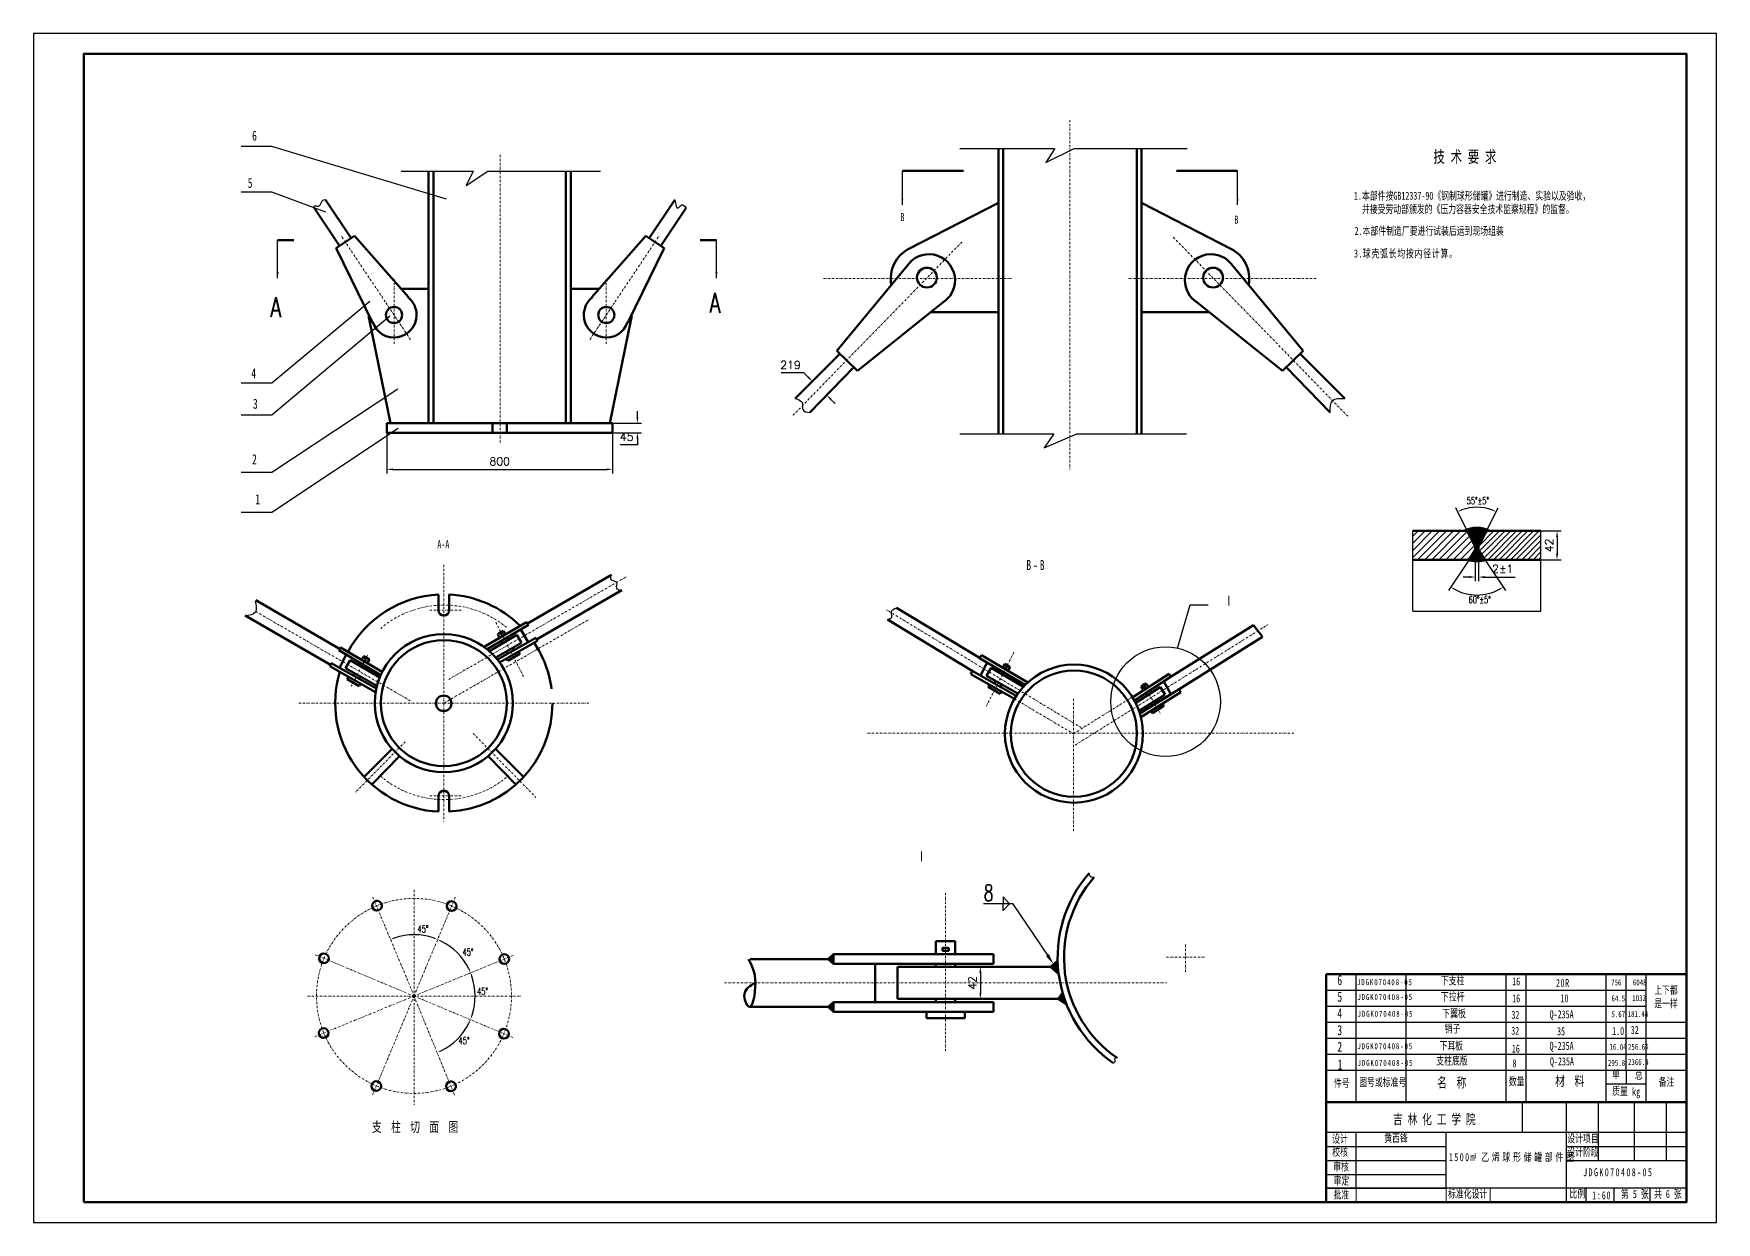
# Model space of a CAD drawing. Header units: inches. Extents: x 0 to 841, y 0 to 594.
import ezdxf
from ezdxf.enums import TextEntityAlignment as Align

# ---------------------------------------------------------------- set-up
doc = ezdxf.new("R2010")
doc.units = ezdxf.units.IN
doc.header["$MEASUREMENT"] = 0
doc.linetypes.add('DASHDOTX2', pattern=[2, 1, -0.5, 0, -0.5])
doc.layers.get('0').update_dxf_attribs({"color": 180, "lineweight": 50})
doc.layers.get('DEFPOINTS').update_dxf_attribs({"color": 170})
doc.layers.add('CEN', color=90, linetype='DASHDOTX2', lineweight=18)
doc.layers.add('文字', color=7, linetype='Continuous', lineweight=18)
doc.layers.add('DIM', color=240, linetype='Continuous')
doc.layers.add('尺寸', color=7, linetype='Continuous')
doc.styles.add('HZTXT', font='txt', dxfattribs={"width": 0.75, "bigfont": 'HZTXT'})
doc.styles.get("Standard").update_dxf_attribs({"font": 'txt', "bigfont": 'gbcbig.shx'})
doc.styles.add('技术说明', font='txt.shx', dxfattribs={"width": 0.7, "height": 4, "bigfont": 'whgdtxt.shx'})
doc.dimstyles.get("Standard").update_dxf_attribs({"dimtxt": 4, "dimasz": 3, "dimexe": 2, "dimexo": 0, "dimgap": 2, "dimtad": 1, "dimtoh": 1, "dimdec": 4, "dimzin": 0, "dimdsep": 46, "dimtxsty": 'Standard', "dimcen": 0, "dimadec": 0, "dimazin": 0, "dimtfac": 1, "dimtdec": 4, "dimtofl": 0, "dimtmove": 0, "dimatfit": 3, "dimfxl": 0, "dimtolj": 1, "dimtzin": 0, "dimarcsym": 0})
pattern_1 = [(45, (-444.83552, -433.44195), (-0.176776695, 0.176776695), []), (135, (-444.83552, -433.44195), (-0.176776695, -0.176776695), [])]

# ---------------------------------------------------------------- blocks, each defined once
blk = doc.blocks.new('*X1')
at = {"color": 0}
for p, q in [((905.37, 313.39), (906.66, 314.67)), ((905.85, 312.98), (905.37, 313.46)), ((905.47, 313.31), (907, 314.84)), ((907, 312.01), (905.47, 313.54)), ((905.56, 313.23), (907, 314.66)), ((907, 312.19), (905.56, 313.63)), ((907, 312.36), (905.65, 313.72)), ((905.66, 313.15), (907, 314.49)), ((907, 312.54), (905.74, 313.8)), ((905.75, 313.06), (907, 314.31)), ((907, 312.72), (905.83, 313.89)), ((905.85, 312.98), (907, 314.13)), ((907, 312.89), (905.92, 313.97)), ((905.94, 312.9), (907, 313.96)), ((907, 313.07), (906.01, 314.06)), ((906.04, 312.82), (907, 313.78)), ((907, 313.25), (906.1, 314.15)), ((906.14, 312.74), (907, 313.6)), ((907, 313.42), (906.19, 314.23)), ((906.23, 312.66), (907, 313.43)), ((907, 313.6), (906.28, 314.32)), ((906.33, 312.58), (907, 313.25)), ((907, 313.78), (906.37, 314.4)), ((906.42, 312.49), (907, 313.07)), ((907, 313.95), (906.46, 314.49)), ((906.52, 312.41), (907, 312.9)), ((907, 314.13), (906.55, 314.58)), ((906.61, 312.33), (907, 312.72)), ((907, 314.31), (906.64, 314.66)), ((906.71, 312.25), (907, 312.54)), ((907, 314.48), (906.74, 314.75)), ((906.8, 312.17), (907, 312.37)), ((907, 314.66), (906.83, 314.83)), ((906.9, 312.09), (907, 312.19)), ((907, 314.84), (906.92, 314.92)), ((906.99, 312.01), (907, 312.01))]:
    blk.add_line(p, q, dxfattribs=at)
blk = doc.blocks.new('*X2')
at = {"color": 0}
for p, q in [((761.4, 400.8), (770.6, 410)), ((761.5, 397.3), (774.2, 410)), ((762.9, 395.2), (777.7, 410)), ((764.3, 393.1), (781.2, 410)), ((764.9, 407.8), (767.1, 410)), ((766.8, 392), (784.8, 410)), ((770.3, 392), (788.3, 410)), ((773.8, 392), (791.8, 410)), ((777.4, 392), (795.4, 410)), ((780.9, 392), (798.9, 410)), ((784.4, 392), (800, 407.6)), ((788, 392), (800, 404)), ((791.5, 392), (800, 400.5)), ((795.1, 392), (800, 396.9)), ((798.6, 392), (800, 393.4))]:
    blk.add_line(p, q, dxfattribs=at)
blk = doc.blocks.new('*D3')
at = {"layer": 'DEFPOINTS', "color": 0}
for p in [(720.54, 335.89), (722.14, 335.89), (722.14, 322.45)]:
    blk.add_point(p, dxfattribs=at)
at = {"layer": '尺寸', "color": 0, "lineweight": -2}
for p, q in [((720.54, 335.89), (720.54, 320.45)), ((722.14, 335.89), (722.14, 320.45)), ((717.54, 322.45), (714.54, 322.45)), ((725.14, 322.45), (740.39, 322.45))]:
    blk.add_line(p, q, dxfattribs=at)
at = {"layer": '尺寸', "color": 0}
for points in [[(717.54, 322.95), (717.54, 321.95), (720.54, 322.45)], [(725.14, 322.95), (725.14, 321.95), (722.14, 322.45)]]:
    blk.add_solid(points, dxfattribs=at)
at = {"layer": '尺寸', "color": 0, "insert": (734.26, 326.56), "char_height": 4, "attachment_point": 5}
blk.add_mtext('\\A1;2±1', dxfattribs=at)
blk = doc.blocks.new('*D4')
at = {"layer": 'DEFPOINTS', "color": 0}
for p in [(176.53, 394.54), (289.33, 394.54), (289.33, 376.28)]:
    blk.add_point(p, dxfattribs=at)
at = {"layer": '尺寸', "color": 0, "lineweight": -2}
for p, q in [((176.53, 394.54), (176.53, 374.28)), ((289.33, 394.54), (289.33, 374.28)), ((179.53, 376.28), (286.33, 376.28))]:
    blk.add_line(p, q, dxfattribs=at)
at = {"layer": '尺寸', "color": 0}
for points in [[(179.53, 376.78), (179.53, 375.78), (176.53, 376.28)], [(286.33, 376.78), (286.33, 375.78), (289.33, 376.28)]]:
    blk.add_solid(points, dxfattribs=at)
at = {"layer": '尺寸', "color": 0, "insert": (232.93, 380.28), "char_height": 4, "attachment_point": 5}
blk.add_mtext('\\A1;800', dxfattribs=at)
blk = doc.blocks.new('*D5')
at = {"layer": 'DEFPOINTS', "color": 0}
for p in [(753.34, 345.49), (753.34, 331.09), (761.38, 331.09)]:
    blk.add_point(p, dxfattribs=at)
at = {"layer": '尺寸', "color": 0, "lineweight": -2}
for p, q in [((753.34, 345.49), (763.38, 345.49)), ((761.38, 342.49), (761.38, 334.09)), ((753.34, 331.09), (763.38, 331.09))]:
    blk.add_line(p, q, dxfattribs=at)
at = {"layer": '尺寸', "color": 0}
for points in [[(760.88, 342.49), (761.88, 342.49), (761.38, 345.49)], [(760.88, 334.09), (761.88, 334.09), (761.38, 331.09)]]:
    blk.add_solid(points, dxfattribs=at)
at = {"layer": '尺寸', "color": 0, "insert": (757.38, 338.29), "char_height": 4, "attachment_point": 5, "rotation": 90}
blk.add_mtext('\\A1;42', dxfattribs=at)
blk = doc.blocks.new('*D6')
at = {"layer": 'DEFPOINTS', "color": 0}
for p in [(470.01, 127.64), (470.01, 111.64), (473.16, 111.64)]:
    blk.add_point(p, dxfattribs=at)
at = {"layer": '尺寸', "color": 0, "lineweight": -2}
for p, q in [((470.01, 127.64), (475.16, 127.64)), ((473.16, 124.64), (473.16, 114.64)), ((470.01, 111.64), (475.16, 111.64))]:
    blk.add_line(p, q, dxfattribs=at)
at = {"layer": '尺寸', "color": 0}
for points in [[(472.66, 124.64), (473.66, 124.64), (473.16, 127.64)], [(472.66, 114.64), (473.66, 114.64), (473.16, 111.64)]]:
    blk.add_solid(points, dxfattribs=at)
at = {"layer": '尺寸', "color": 0, "insert": (469.16, 119.64), "char_height": 4, "attachment_point": 5, "rotation": 90}
blk.add_mtext('\\A1;42', dxfattribs=at)
blk = doc.blocks.new('*D7')
at = {"layer": 'DEFPOINTS', "color": 0}
for p in [(289.33, 399.34), (289.33, 394.54), (301.75, 394.54)]:
    blk.add_point(p, dxfattribs=at)
at = {"layer": '尺寸', "color": 0, "lineweight": -2}
for p, q in [((301.75, 402.34), (301.75, 405.34)), ((289.33, 399.34), (303.75, 399.34)), ((289.33, 394.54), (303.75, 394.54)), ((301.75, 388.54), (293.08, 388.54)), ((301.75, 391.54), (301.75, 388.54))]:
    blk.add_line(p, q, dxfattribs=at)
at = {"layer": '尺寸', "color": 0}
for points in [[(301.25, 402.34), (302.25, 402.34), (301.75, 399.34)], [(301.25, 391.54), (302.25, 391.54), (301.75, 394.54)]]:
    blk.add_solid(points, dxfattribs=at)
at = {"layer": '尺寸', "color": 0, "insert": (296.41, 392.54), "char_height": 4, "attachment_point": 5}
blk.add_mtext('\\A1;45', dxfattribs=at)
blk = doc.blocks.new('*D8')
at = {"layer": 'DEFPOINTS', "color": 0}
for p in [(391.78, 422.86), (389.25, 420.26), (398.87, 415.96)]:
    blk.add_point(p, dxfattribs=at)
at = {"layer": '尺寸', "color": 0, "lineweight": -2}
for p, q in [((384.94, 424.44), (373.61, 424.44)), ((387.1, 422.35), (384.94, 424.44)), ((391.78, 422.86), (387.85, 418.82)), ((398.87, 415.96), (394.95, 411.92)), ((398.49, 411.26), (400.64, 409.17))]:
    blk.add_line(p, q, dxfattribs=at)
at = {"layer": '尺寸', "color": 0}
for points in [[(387.44, 422.71), (386.75, 421.99), (389.25, 420.26)], [(398.84, 411.62), (398.14, 410.91), (396.34, 413.36)]]:
    blk.add_solid(points, dxfattribs=at)
at = {"layer": '尺寸', "color": 0, "insert": (378.28, 428.44), "char_height": 4, "attachment_point": 5}
blk.add_mtext('\\A1;219', dxfattribs=at)

msp = doc.modelspace()

# ---------------------------------------------------------------- hatches: boundary and pattern name
at = {"layer": 'DIM'}
h = msp.add_hatch(dxfattribs=at)
h.set_pattern_fill('ANSI31', color=256, scale=20, style=0)
h.paths.add_polyline_path([(689.34021, 345.48978), (689.34021, 331.08978), (717.34021, 331.08978), (720.54021, 335.88978), (720.54021, 337.48978), (716.54021, 345.48978)])
h = msp.add_hatch(dxfattribs=at)
h.set_pattern_fill('ANSI37', color=256, scale=2, style=0)
h.set_pattern_definition(pattern_1)
h.paths.add_polyline_path([(511.79078, 130.75436), (508.27718, 127.65986), (512.31646, 124.08131, -0.026165223)])
h = msp.add_hatch(dxfattribs=at)
h.set_pattern_fill('ANSI37', color=256, scale=2, style=0)
h.set_pattern_definition(pattern_1)
h.paths.add_polyline_path([(514.27588, 114.69903), (511.97768, 111.63685), (516.22961, 108.96151, -0.02368922)])

# ---------------------------------------------------------------- linework, layer by layer
for p, q in [((482.17669, 536.65765), (482.17669, 394.43486)), ((484.57669, 536.65765), (484.57669, 394.43486)), ((551.30841, 536.65765), (551.30841, 394.43486)), ((553.70841, 536.65765), (553.70841, 394.43486)), ((197.39503, 525.34316), (197.39503, 398.99976)), ((199.79503, 525.34316), (199.79503, 398.99976)), ((266.05846, 525.34316), (266.05846, 398.99976)), ((268.45846, 525.34316), (268.45846, 398.99976)), ((434.1658, 525.51452), (464.73534, 525.51452)), ((601.7193, 525.51452), (571.14976, 525.51452)), ((140.19685, 506.92002), (152.88464, 487.94491)), ((145.88273, 510.97972), (158.66597, 491.80486)), ((320.42528, 510.95907), (307.65581, 491.80486)), ((326.12493, 506.92002), (313.43714, 487.94491)), ((481.84668, 509.23298), (437.49036, 486.50149)), ((554.03843, 509.23298), (598.39474, 486.50149)), ((121.93021, 490.81609), (130.07016, 490.81609)), ((160.32674, 492.9137), (151.22387, 486.83607)), ((160.32674, 492.9137), (187.29452, 462.28533)), ((305.99504, 492.9137), (279.02726, 462.28533)), ((305.99504, 492.9137), (315.09791, 486.83607)), ((341.22605, 490.81609), (333.08609, 490.81609)), ((151.22387, 486.83607), (169.39093, 449.74514)), ((315.09791, 486.83607), (296.93085, 449.74514)), ((401.43464, 435.55272), (437.39583, 479.05949)), ((634.45046, 435.55272), (598.48927, 479.05949)), ((183.54557, 466.54316), (197.39503, 466.54316)), ((282.77621, 466.54316), (268.92675, 466.54316)), ((411.70741, 425.43341), (455.44521, 460.5325)), ((448.24007, 454.75046), (481.84668, 454.75046)), ((587.64503, 454.75046), (554.03843, 454.75046)), ((624.17769, 425.43341), (580.43989, 460.5325)), ((178.43019, 399.34316), (167.8111, 450.66876)), ((287.89159, 399.34316), (298.51068, 450.66876)), ((380.60712, 411.64482), (402.9485, 434.07667)), ((411.76546, 425.48), (401.43464, 435.55272)), ((624.11964, 425.48), (634.45046, 435.55272)), ((655.24675, 411.67618), (632.9366, 434.07667)), ((387.85043, 404.61878), (409.89865, 427.30016)), ((647.96132, 404.69423), (625.98645, 427.30016)), ((176.52674, 399.34316), (233.16089, 399.34316)), ((176.52674, 399.34316), (176.52674, 394.54316)), ((229.32674, 399.34316), (229.32674, 394.54316)), ((289.32674, 399.34316), (232.6926, 399.34316)), ((236.52674, 399.34316), (236.52674, 394.54316)), ((289.32674, 399.34316), (289.32674, 394.54316)), ((176.52674, 394.54316), (233.16089, 394.54316)), ((289.32674, 394.54316), (232.6926, 394.54316)), ((689.34021, 345.48978), (716.54021, 345.48978)), ((720.54021, 337.48978), (716.54021, 345.48978)), ((722.14021, 337.48978), (726.14021, 345.48978)), ((726.14021, 345.48978), (753.34021, 345.48978)), ((720.54021, 335.88978), (720.54021, 337.48978)), ((722.14021, 335.88978), (722.14021, 337.48978)), ((689.34021, 331.08978), (717.34021, 331.08978)), ((717.34021, 331.08978), (720.54021, 335.88978)), ((725.34021, 331.08978), (722.14021, 335.88978)), ((725.34021, 331.08978), (753.34021, 331.08978)), ((246.80467, 299.25132), (288.78169, 323.50589)), ((202.37531, 313.61081), (202.37531, 305.8367)), ((207.6436, 313.67349), (207.6436, 305.8367)), ((251.39954, 291.29279), (293.98139, 315.85804)), ((148.34822, 278.64135), (105.76637, 303.2066)), ((152.94308, 286.59989), (110.96606, 310.85445)), ((472.99036, 281.89474), (431.265, 307.15224)), ((225.1757, 287.51596), (246.32451, 299.96104)), ((226.71531, 286.34087), (247.29927, 298.52028)), ((234.77315, 295.61864), (231.96309, 293.93123)), ((235.76089, 293.74485), (234.77315, 295.61864)), ((243.52459, 296.28683), (247.12384, 289.89591)), ((246.32451, 299.96104), (247.29927, 298.52028)), ((469.09241, 275.57058), (426.7568, 301.19747)), ((568.50067, 272.73494), (609.63512, 298.42627)), ((609.63512, 298.42627), (614.21721, 292.52953)), ((153.42324, 287.30961), (152.44849, 285.86885)), ((174.23435, 275.06325), (153.42324, 287.30961)), ((227.75744, 285.46358), (241.56267, 293.53712)), ((230.95263, 282.27103), (243.82989, 289.61018)), ((231.80099, 281.26636), (251.01373, 292.08664)), ((231.96309, 293.93123), (232.89641, 292.05924)), ((232.90313, 279.83447), (251.77409, 290.52209)), ((233.6899, 290.4677), (234.28233, 289.27945)), ((237.21169, 290.99259), (236.5853, 292.18089)), ((239.30101, 287.02903), (239.95895, 285.86077)), ((243.82989, 289.61018), (241.56267, 293.53712)), ((251.77409, 290.52209), (251.01373, 292.08664)), ((572.48654, 266.46582), (614.21721, 292.52953)), ((147.97366, 277.87065), (148.73402, 279.4352)), ((170.92338, 264.87301), (147.97366, 277.87065)), ((171.27488, 266.74059), (148.73402, 279.4352)), ((173.46237, 273.43505), (152.44849, 285.86885)), ((156.22317, 283.63539), (152.91913, 277.07822)), ((155.91787, 276.95874), (158.18508, 280.88568)), ((172.96013, 272.24498), (158.18508, 280.88568)), ((162.53607, 278.34115), (163.16246, 279.52945)), ((164.97461, 282.9672), (163.8288, 281.18643)), ((164.97461, 282.9672), (167.78466, 281.27979)), ((166.05785, 277.81626), (165.46542, 276.62801)), ((167.78466, 281.27979), (166.72636, 279.48134)), ((236.8576, 284.11415), (236.20271, 285.26321)), ((236.97713, 280.58708), (236.31046, 281.76421)), ((243.01893, 284.05657), (236.97713, 280.58708)), ((243.01893, 284.05657), (242.3727, 285.19759)), ((473.78163, 283.44499), (472.80687, 282.00423)), ((495.54954, 268.54753), (472.80687, 282.00423)), ((476.58155, 279.77078), (473.27751, 273.21361)), ((496.91234, 269.83365), (473.78163, 283.44499)), ((484.34525, 277.22879), (485.33299, 279.10259)), ((485.33299, 279.10259), (488.03051, 277.56174)), ((488.03051, 277.56174), (486.93709, 275.70362)), ((171.58104, 268.03181), (155.91787, 276.95874)), ((156.72883, 271.40513), (157.37505, 272.54615)), ((156.72883, 271.40513), (162.77062, 267.93564)), ((159.82129, 273.19105), (160.44675, 274.37759)), ((163.48119, 272.64817), (162.89016, 271.46271)), ((468.33205, 274.00604), (469.09241, 275.57058)), ((490.1822, 261.63114), (468.33205, 274.00604)), ((491.13577, 263.15615), (469.09241, 275.57058)), ((476.27625, 273.09413), (478.54347, 277.02107)), ((491.86271, 264.21092), (476.27625, 273.09413)), ((494.64083, 267.60705), (478.54347, 277.02107)), ((480.17967, 269.32643), (480.80513, 270.51297)), ((482.89445, 274.47654), (483.52084, 275.66484)), ((549.28126, 262.35871), (567.46526, 274.13275)), ((550.18202, 260.81112), (568.50067, 272.73494)), ((556.10992, 269.30092), (553.56779, 267.70107)), ((556.10992, 269.30092), (557.25991, 267.52484)), ((564.82483, 270.34229), (568.40593, 263.93223)), ((567.46526, 274.13275), (568.38386, 272.66198)), ((162.77062, 267.93564), (163.4373, 269.11278)), ((477.08721, 267.54051), (477.73344, 268.68153)), ((477.08721, 267.54051), (483.12901, 264.07102)), ((483.12901, 264.07102), (483.79569, 265.24816)), ((483.83957, 268.78355), (483.24854, 267.5981)), ((550.7846, 259.6602), (562.98215, 267.51129)), ((552.51422, 255.58327), (565.41503, 263.68478)), ((552.92748, 254.32192), (572.48654, 266.46582)), ((553.42631, 252.52151), (573.31303, 264.93518)), ((553.56779, 267.70107), (554.73885, 265.89247)), ((555.53717, 264.29479), (556.25421, 263.18078)), ((558.06725, 265.9437), (558.79358, 264.81527)), ((561.6761, 259.7538), (561.00053, 260.91254)), ((563.06579, 267.56425), (565.49156, 263.73324)), ((573.31303, 264.93518), (572.39715, 266.41031)), ((559.12159, 254.48326), (558.40587, 255.62984)), ((559.22029, 258.22902), (558.48139, 259.34845)), ((564.84202, 258.10159), (559.12159, 254.48326)), ((564.84202, 258.10159), (564.14765, 259.21397)), ((165.15381, 222.59178), (179.17556, 236.60407)), ((244.86509, 222.59178), (230.84334, 236.60407)), ((169.07196, 218.7436), (182.82936, 233.01553)), ((240.94694, 218.7436), (227.18955, 233.01553)), ((202.37531, 205.23414), (202.37531, 213.10371)), ((207.6436, 205.23414), (207.6436, 213.10371)), ((450.96865, 140.43709), (460.56865, 140.43709)), ((450.96865, 134.03709), (450.96865, 140.43709)), ((454.16865, 137.23709), (454.16865, 135.63709)), ((457.36865, 137.23709), (454.16865, 137.23709)), ((454.16865, 135.63709), (457.36865, 135.63709)), ((457.36865, 135.63709), (457.36865, 137.23709)), ((460.56865, 140.43709), (460.56865, 134.03709)), ((397.10666, 131.50955), (358.14299, 131.50378)), ((399.76865, 134.03709), (397.10666, 131.50955)), ((397.10666, 131.50955), (399.76865, 129.23709)), ((479.76865, 134.03709), (399.76865, 134.03709)), ((399.76865, 134.03709), (399.76865, 129.23709)), ((399.76865, 129.23709), (455.76865, 129.23709)), ((420.56865, 129.23709), (420.56865, 110.03709)), ((508.25132, 127.63709), (431.76865, 127.63709)), ((431.76865, 127.63709), (431.76865, 119.63709)), ((450.96865, 127.63709), (450.96865, 129.23709)), ((455.76865, 129.23709), (479.76865, 129.23709)), ((460.56865, 129.23709), (460.56865, 127.63709)), ((479.76865, 129.23709), (479.76865, 134.03709)), ((508.25125, 127.68283), (512.31646, 124.08131)), ((508.25132, 127.63709), (511.79078, 130.75436)), ((431.76865, 111.63709), (431.76865, 119.63709)), ((646, 60), (646, 124)), ((646, 124), (826, 124)), ((397.10666, 107.76463), (399.76865, 110.03709)), ((399.76865, 110.03709), (455.76865, 110.03709)), ((399.76865, 105.23709), (399.76865, 110.03709)), ((511.97787, 111.63709), (431.76865, 111.63709)), ((450.96865, 110.03709), (450.96865, 111.63709)), ((455.76865, 110.03709), (479.76865, 110.03709)), ((460.56865, 111.63709), (460.56865, 110.03709)), ((479.76865, 110.03709), (479.76865, 105.23709)), ((511.97768, 111.63685), (514.27588, 114.69903)), ((516.22961, 108.96151), (511.97768, 111.63685)), ((397.10666, 107.76463), (358.14299, 107.7704)), ((399.76865, 105.23709), (397.10666, 107.76463)), ((479.76865, 105.23709), (399.76865, 105.23709)), ((446.16865, 105.23709), (446.16865, 102.03709)), ((446.16865, 102.03709), (465.36865, 102.03709)), ((465.36865, 102.03709), (465.36865, 105.23709)), ((646, 10), (646, 60)), ((646, 60), (646, 53)), ((646, 60), (826, 60)), ((646, 53), (646, 46)), ((646, 44.97864), (646, 37.97864))]:
    msp.add_line(p, q)
msp.add_lwpolyline([(25, 10), (826, 10), (826, 584), (25, 584)], close=True)
for centre, radius, start, end in [((445.15238, 471.55046), 16.8, 117.13398839, 190.58513915), ((447.45452, 470.74532), 13.05, 360, 140.42403723), ((588.43058, 470.74532), 13.05, 39.57596277, 180), ((590.73272, 471.55046), 16.8, 349.41486085, 62.86601161), ((446.43119, 472.10884), 4.95, 0, 180), ((446.43119, 472.10884), 4.95, 180, 0), ((589.45391, 472.10884), 4.95, 0, 180), ((589.45391, 472.10884), 4.95, 180, 0), ((447.45452, 470.74532), 13.05, 302.2573905, 0), ((588.43058, 470.74532), 13.05, 180, 237.7426095), ((180.12674, 453.40207), 4.05, 0, 180), ((180.12674, 453.40207), 11.25, 360, 51.10043438), ((286.19504, 453.40207), 11.25, 128.89956562, 180), ((286.19504, 453.40207), 4.05, 0, 180), ((180.73734, 453.34316), 13.2, 179.20233827, 191.68936918), ((180.12674, 453.40207), 11.25, 198.81033408, 0), ((180.12674, 453.40207), 4.05, 180, 0), ((286.19504, 453.40207), 11.25, 180, 341.18966592), ((286.19504, 453.40207), 4.05, 180, 0), ((285.58444, 453.34316), 13.2, 348.31063082, 0.79766173), ((721.34021, 333.48978), 13.6, 61.92751306, 118.07248694), ((721.34021, 345.08978), 14.8, 251.07535558, 288.92464442), ((205.00945, 259.47021), 54.3, 92.71957846, 151.8144517), ((205.00945, 259.47021), 54.3, 45.35459197, 87.28042154), ((205.00945, 305.8367), 2.63415, 180, 0), ((205.00945, 259.47021), 34.5, 0, 180), ((205.00945, 259.47021), 31.5, 0, 180), ((233.96629, 293.97601), 0.36, 7.5, 187.5), ((233.96629, 293.97601), 0.36, 187.5, 7.5), ((205.02224, 259.51438), 54.3, 7.5, 33.68772591), ((165.78146, 281.32458), 0.36, 172.5, 352.5), ((165.78146, 281.32458), 0.36, 352.5, 172.5), ((519.94163, 244.21331), 34.5, 0, 180), ((486.13985, 277.45996), 0.36, 352.5, 172.5), ((205.00945, 259.47021), 54.3, 163.34683827, 267.28042154), ((486.13985, 277.45996), 0.36, 172.5, 352.5), ((519.94163, 244.21331), 31.5, 0, 180), ((204.91962, 259.34475), 3.9, 0, 180), ((555.37396, 267.62533), 0.36, 9.94801313, 189.94801313), ((555.37396, 267.62533), 0.36, 189.94801313, 9.94801313), ((205.00945, 259.47021), 34.5, 180, 0), ((205.00945, 259.47021), 31.5, 180, 0), ((204.91962, 259.34475), 3.9, 180, 0), ((205.00945, 259.47021), 54.3, 272.71957846, 0), ((519.94163, 244.21331), 34.5, 180, 0), ((519.94163, 244.21331), 31.5, 180, 0), ((205.00945, 213.10371), 2.63415, 0, 180), ((575.76865, 132.43709), 64, 138.97174224, 235.61422085), ((575.76865, 132.43709), 60.8, 138.75159216, 235.7496542), ((171.57836, 158.20238), 2.4, 112.28272604, 292.28272604), ((171.57836, 158.20238), 2.4, 292.28272604, 112.28272604), ((208.908, 158.06259), 2.4, 67.28272604, 247.28272604), ((208.908, 158.06259), 2.4, 247.28272604, 67.28272604), ((145.08348, 131.90518), 2.4, 157.28272604, 337.28272604), ((145.08348, 131.90518), 2.4, 337.28272604, 157.28272604), ((235.2052, 131.56771), 2.4, 22.28272604, 202.28272604), ((235.2052, 131.56771), 2.4, 202.28272604, 22.28272604), ((144.94369, 94.57555), 2.4, 22.28272604, 202.28272604), ((144.94369, 94.57555), 2.4, 202.28272604, 22.28272604), ((235.06541, 94.23807), 2.4, 157.28272604, 337.28272604), ((235.06541, 94.23807), 2.4, 337.28272604, 157.28272604), ((171.24089, 68.08066), 2.4, 67.28272604, 247.28272604), ((171.24089, 68.08066), 2.4, 247.28272604, 67.28272604), ((208.57052, 67.94088), 2.4, 112.28272604, 292.28272604), ((208.57052, 67.94088), 2.4, 292.28272604, 112.28272604)]:
    msp.add_arc(centre, radius, start, end)
msp.add_spline([(357.31554, 131.46511), (360.71819, 119.63709), (357.31554, 107.80907), (355.23478, 114.09829), (360.59634, 119.63709)], degree=3)
at = {"layer": 'CEN'}
for p, q in [((517.94255, 550.83536), (517.94255, 376.13991)), ((233.16089, 533.4346), (233.16089, 389.66661)), ((175.719, 460.00385), (153.72674, 492.94316)), ((290.60278, 460.00385), (312.59504, 492.94316)), ((463.88164, 489.79761), (378.93597, 402.67532)), ((569.60121, 492.26141), (656.94914, 402.67532)), ((180.12674, 471.34316), (180.12674, 438.94316)), ((286.19504, 471.34316), (286.19504, 438.94316)), ((394.8172, 471.61289), (489.112, 471.61289)), ((641.0679, 471.61289), (546.7731, 471.61289)), ((188.28552, 441.1821), (175.9622, 459.63958)), ((278.03625, 441.1821), (290.35957, 459.63958)), ((180.12674, 453.40207), (180.12674, 453.40207)), ((286.19504, 453.40207), (286.19504, 453.40207)), ((205.00945, 328.51883), (205.00945, 200.22511)), ((207.43104, 271.3268), (296.49431, 322.7475)), ((188.24542, 260.63778), (111.02933, 305.21851)), ((213.6436, 305.8367), (198.0436, 305.8367)), ((523.5316, 247.20135), (426.2985, 306.05918)), ((205.23347, 259.54219), (277.9796, 301.54219)), ((230.96892, 299.81952), (244.8709, 272.66555)), ((520.49685, 238.49188), (616.89869, 298.70156)), ((166.9508, 283.55633), (158.74987, 267.92167)), ((489.95612, 284.88948), (476.05413, 257.73551)), ((554.42652, 269.26633), (563.01169, 254.50861)), ((519.98057, 243.96302), (485.29364, 264.48708)), ((519.74569, 244.19751), (549.15319, 262.56455)), ((519.75933, 261.6795), (519.75933, 195.52279)), ((205.00945, 259.47021), (132.45674, 259.47021)), ((205.00945, 259.47021), (277.56216, 259.47021)), ((219.65559, 244.34086), (251.06221, 212.3632)), ((629.86987, 244.4688), (416.02029, 244.4688)), ((185.66622, 240.09209), (160.91424, 215.01931)), ((213.6436, 213.10371), (198.0436, 213.10371)), ((190.2063, 113.07324), (169.44932, 162.65241)), ((190.07261, 113.07324), (210.82959, 162.65241)), ((190.13945, 166.17069), (190.13945, 58.79708)), ((455.76865, 164.43709), (455.76865, 85.50517)), ((575.76865, 138.83709), (575.76865, 124.43709)), ((190.07283, 113.06979), (140.49367, 133.82677)), ((190.07428, 113.07406), (239.80945, 133.45443)), ((566.16865, 132.43709), (575.76865, 132.43709)), ((575.76865, 132.43709), (585.36865, 132.43709)), ((345.21467, 119.63709), (566.16865, 119.63709)), ((136.88494, 113.00422), (243.996, 113.00422)), ((190.0746, 113.06919), (140.33944, 92.68883)), ((190.07628, 113.07002), (169.3193, 63.49085)), ((190.07606, 113.07346), (239.65522, 92.31648)), ((190.07688, 113.07179), (210.45725, 63.33662))]:
    msp.add_line(p, q, dxfattribs=at)
msp.add_circle((190.10333, 113.14662), 48.71873, dxfattribs=at)
for centre, start, end in [((205.2225, 259.47021), 50.65651913, 131.36919083), ((205.21718, 260.23172), 229.43121773, 310.14388943)]:
    msp.add_arc(centre, 48.99151, start, end, dxfattribs=at)
at = {"layer": 'DEFPOINTS'}
for p, q in [((174.23435, 275.06325), (174.23435, 275.06325)), ((562.98215, 267.51129), (563.06579, 267.56425)), ((565.41503, 263.68478), (565.49156, 263.73324))]:
    msp.add_line(p, q, dxfattribs=at)
at = {"layer": 'DIM'}
for p, q in [((714.99054, 345.48978), (715.04676, 345.54599)), ((715.18563, 345.48978), (715.10117, 345.57424)), ((715.89274, 345.48978), (715.57512, 345.80739)), ((715.69765, 345.48978), (716.34841, 346.14054)), ((722.96009, 339.12953), (716.06473, 346.0249)), ((716.40475, 345.48978), (717.43072, 346.51574)), ((723.19579, 339.60093), (716.57071, 346.22602)), ((716.73076, 345.10868), (718.38744, 346.76536)), ((716.96646, 344.63728), (719.25874, 346.92955)), ((723.4315, 340.07234), (717.09395, 346.40989)), ((717.20217, 344.16587), (720.06627, 347.02998)), ((717.43787, 343.69447), (720.82335, 347.07995)), ((723.6672, 340.54374), (717.63549, 346.57546)), ((717.67357, 343.22306), (721.53884, 347.08833)), ((717.90927, 342.75166), (722.21897, 347.06136)), ((718.14498, 342.28025), (722.86837, 347.00365)), ((723.9029, 341.01515), (718.19658, 346.72146)), ((718.38068, 341.80885), (723.49053, 346.9187)), ((718.61638, 341.33744), (724.0882, 346.80926)), ((724.1386, 341.48655), (718.77877, 346.84639)), ((718.85208, 340.86604), (724.66353, 346.67748)), ((719.08778, 340.39463), (725.21828, 346.52513)), ((719.32349, 339.92323), (725.75391, 346.35365)), ((724.3743, 341.95796), (719.38392, 346.94834)), ((719.55919, 339.45183), (726.27159, 346.16422)), ((719.79489, 338.98042), (725.97618, 345.16171)), ((724.61001, 342.42936), (720.01437, 347.02499)), ((724.84571, 342.90077), (720.67307, 347.0734)), ((725.08141, 343.37217), (721.36383, 347.08976)), ((725.31711, 343.84358), (722.09169, 347.069)), ((725.55282, 344.31498), (722.86361, 347.00419)), ((725.78852, 344.78638), (723.68959, 346.88531)), ((726.02422, 345.25779), (724.58498, 346.69703)), ((726.49934, 345.48978), (725.57569, 346.41343)), ((726.30425, 345.48978), (726.7723, 345.95783)), ((727.20645, 345.48978), (726.71251, 345.98371)), ((727.01135, 345.48978), (727.25688, 345.73531)), ((727.71846, 345.48978), (727.72602, 345.49734)), ((722.72439, 338.65813), (717.18769, 344.19482)), ((722.48869, 338.18672), (717.8948, 342.78061)), ((722.25298, 337.71532), (718.6019, 341.3664)), ((722.14021, 337.12098), (719.30901, 339.95218)), ((719.72687, 334.66976), (722.14021, 337.0831)), ((722.14021, 336.41387), (720.01612, 338.53797)), ((720.03059, 338.50902), (725.26907, 343.7475)), ((720.2663, 338.03761), (724.56197, 342.33328)), ((720.502, 337.56621), (723.85486, 340.91907)), ((720.54021, 336.89732), (723.14775, 339.50486)), ((720.54021, 336.19021), (722.44065, 338.09064)), ((722.50623, 335.34075), (720.54021, 337.30677)), ((723.92045, 333.21943), (720.54021, 336.59966)), ((716.77552, 331.0113), (716.85399, 331.08978)), ((717.0101, 330.93739), (716.85771, 331.08978)), ((717.31811, 330.84679), (722.22857, 335.75724)), ((717.9778, 330.67679), (717.43005, 331.22454)), ((718.86316, 330.49854), (717.7129, 331.6488)), ((717.8787, 330.70027), (722.51141, 335.33298)), ((719.68633, 330.38248), (717.99574, 332.07307)), ((720.45993, 330.31598), (718.27858, 332.49733)), ((718.31265, 332.54844), (722.14021, 336.376)), ((718.45856, 330.57302), (722.79425, 334.90872)), ((721.19251, 330.29051), (718.56143, 332.92159)), ((721.89013, 330.3), (718.84427, 333.34586)), ((719.05925, 330.4666), (723.0771, 334.48445)), ((722.55733, 330.33991), (719.12711, 333.77012)), ((723.19756, 330.40678), (719.40995, 334.19439)), ((719.68264, 330.38289), (723.35994, 334.06019)), ((723.81354, 330.49791), (719.6928, 334.61865)), ((724.40745, 330.6111), (719.97564, 335.04291)), ((724.98106, 330.7446), (720.25848, 335.46718)), ((720.33108, 330.32422), (723.64278, 333.63592)), ((725.53583, 330.89693), (720.54132, 335.89144)), ((721.00748, 330.29352), (723.92563, 333.21166)), ((721.71561, 330.29454), (724.20847, 332.7874)), ((722.46041, 330.33223), (724.49131, 332.36313)), ((723.24862, 330.41333), (724.77415, 331.93887)), ((724.08983, 330.54744), (725.057, 331.5146)), ((724.99854, 330.74904), (725.33928, 331.08978)), ((725.99864, 331.04203), (726.04638, 331.08978)), ((726.07297, 331.0669), (726.0501, 331.08978)), ((571.65407, 286.93562), (577.94294, 308.55409)), ((577.94294, 308.55409), (587.04207, 308.55409))]:
    msp.add_line(p, q, dxfattribs=at)
msp.add_circle((565.73519, 260.17), 27.41225, dxfattribs=at)
at = {"layer": '尺寸'}
for p, q in [((118.97185, 537.6163), (103.79214, 537.6163)), ((206.2578, 511.35788), (118.97185, 537.6163)), ((462.861, 536.65765), (509.87029, 536.65765)), ((505.89413, 529.59368), (520.0316, 536.65765)), ((510.31209, 536.65765), (505.89413, 529.59368)), ((520.0316, 536.65765), (576.58148, 536.65765)), ((183.72674, 525.34316), (219.72674, 525.34316)), ((216.12674, 518.14316), (226.92674, 525.34316)), ((219.72674, 525.34316), (216.12674, 518.14316)), ((226.92674, 525.34316), (283.32674, 525.34316)), ((118.97185, 514.7283), (103.79214, 514.7283)), ((146.07044, 504.76416), (118.97185, 514.7283)), ((168.09263, 460.16188), (118.97185, 419.34218)), ((178.0169, 452.87281), (118.97185, 403.36459)), ((118.97185, 419.34218), (103.79214, 419.34218)), ((181.96117, 416.36912), (118.97185, 374.7887)), ((118.97185, 403.36459), (103.79214, 403.36459)), ((182.14993, 396.6467), (118.97185, 354.63961)), ((462.861, 394.0538), (509.87029, 394.0538)), ((505.01053, 386.98983), (521.35699, 394.0538)), ((509.87029, 394.0538), (505.01053, 386.98983)), ((521.35699, 394.0538), (576.13968, 394.0538)), ((118.97185, 374.7887), (103.79214, 374.7887)), ((118.97185, 354.63961), (103.79214, 354.63961)), ((716.2048, 346.1606), (710.7669, 357.03641)), ((726.47562, 346.1606), (731.91353, 357.03641)), ((689.34021, 305.48978), (689.34021, 345.48978)), ((753.34021, 305.48978), (753.34021, 345.48978)), ((716.92419, 330.46574), (707.05114, 315.65616)), ((725.75624, 330.46574), (735.62929, 315.65616)), ((689.34021, 305.48978), (753.34021, 305.48978)), ((484.54243, 162.58412), (484.54243, 159.23558)), ((487.80015, 159.23558), (484.54243, 162.58412)), ((474.74534, 159.25835), (480.14534, 159.25835)), ((480.14534, 159.25835), (489.42109, 159.25835)), ((487.80015, 159.23558), (484.54243, 155.88704)), ((484.54243, 155.88704), (484.54243, 159.23558)), ((507.4983, 132.52212), (489.42109, 159.25835)), ((661, 60), (661, 124)), ((686, 60), (686, 124)), ((736, 60), (736, 124)), ((746, 60), (746, 124)), ((786, 60), (786, 124)), ((796, 76), (796, 124)), ((806, 60), (806, 124)), ((646, 116), (806, 116)), ((646, 108), (806, 108)), ((646, 100), (826, 100)), ((646, 92), (826, 92)), ((646, 84), (826, 84)), ((646, 76), (826, 76)), ((796, 76), (796, 69.17406)), ((786, 69.17406), (806, 69.17406)), ((646, 60), (826, 60)), ((744, 60), (744, 45)), ((766, 60), (766, 10)), ((782, 60), (782, 30.95729)), ((800, 60), (800, 30.95729)), ((816, 60), (816, 30.95729)), ((646, 45), (826, 45)), ((646, 44.97864), (706, 44.97864)), ((661, 17), (661, 45)), ((706, 17), (706, 45)), ((646, 37.97864), (706, 37.97864)), ((766, 37.97864), (826, 37.97864)), ((646, 30.95729), (706, 30.95729)), ((766, 30.95729), (826, 30.95729)), ((646, 23.93593), (706, 23.93593)), ((826, 17), (646, 17)), ((646, 17), (661, 17)), ((661, 17), (706, 17)), ((776, 10), (776, 17)), ((790, 10), (790, 17)), ((808, 10), (808, 17))]:
    msp.add_line(p, q, dxfattribs=at)
msp.add_lwpolyline([(0, 0), (841, 0), (841, 594), (0, 594)], close=True, dxfattribs=at)
for centre, radius, start, end in [((721.34021, 335.88978), 21.48265, 69.19825325, 110.80174675), ((721.34021, 337.08978), 23.6, 241.55578506, 298.44421494), ((190.07194, 113.07164), 30.64053, 71.32262095, 108.24283113), ((190.07268, 113.07341), 30.61493, 26.32600025, 63.23945183), ((190.02989, 113.17671), 30.61493, 341.76054817, 18.67399975), ((190.02811, 113.17744), 30.64053, 296.75716887, 333.67737905)]:
    msp.add_arc(centre, radius, start, end, dxfattribs=at)
for points in [[(139.99651, 507.21075), (140.47142, 508.03333), (141.7827, 507.7388), (143.76654, 509.4381), (144.47506, 510.78337), (145.79196, 511.0859)], [(320.42528, 510.95907), (322.08441, 506.88729), (323.88275, 508.41927), (326.12493, 506.92002)], [(380.60712, 411.64482), (384.02732, 409.67017), (384.4327, 406.1128), (387.85043, 404.61878)], [(647.96132, 404.69423), (649.16006, 410.66399), (655.24675, 411.67618)], [(293.75737, 315.54201), (291.40041, 316.9028), (291.4927, 319.67313), (288.71885, 321.1215), (288.55768, 323.18986)], [(110.74204, 310.53842), (110.80531, 304.90248), (105.54235, 302.89058)], [(426.7568, 301.19747), (428.9459, 302.46135), (428.69571, 304.89391), (431.265, 307.15224)], [(527.48795, 174.44869), (528.18235, 172.81974), (530.05568, 172.52405)]]:
    msp.add_spline(points, degree=3, dxfattribs=at)
at = {"layer": '尺寸', "end_tangent": (0.601217521, 0.79908541)}
msp.add_spline([(541.54981, 82.18064), (540.13328, 81.65749), (540.54573, 80.42099), (539.62387, 79.62085)], degree=3, dxfattribs=at)
at = {"layer": '尺寸'}
for points in [[(713.85557, 355.6424), (713.56636, 356.30176), (711.73288, 355.10445)], [(729.11407, 356.30176), (728.82486, 355.6424), (730.94755, 355.10445)], [(709.91369, 316.03038), (710.28524, 316.6471), (708.24929, 317.45339)], [(732.39519, 316.6471), (732.76674, 316.03038), (734.43114, 317.45339)], [(180.60475, 141.8344), (180.3554, 142.50984), (178.45375, 141.42406)], [(200.01147, 142.4353), (199.757, 141.76177), (201.90483, 141.33513)], [(203.70679, 140.0824), (204.0081, 140.73632), (201.89568, 141.31328)], [(217.84049, 126.79862), (217.1843, 126.50228), (218.40141, 124.68189)], [(507.41041, 134.03217), (505.91566, 133.02932), (509.6716, 129.04649)], [(219.36989, 123.10632), (218.69635, 122.85187), (218.26977, 124.99972)], [(217.81967, 99.4425), (217.16347, 99.73882), (218.38053, 101.55925)], [(218.7689, 103.71925), (219.44435, 103.46991), (218.35862, 101.56823)], [(203.67215, 86.14478), (203.97343, 85.49085), (201.861, 84.91395)]]:
    msp.add_solid(points, dxfattribs=at)
at = {"layer": '文字'}
for p, q in [((661, 17), (661, 10)), ((706, 17), (706, 10)), ((727.9881, 17), (727.9881, 10))]:
    msp.add_line(p, q, dxfattribs=at)

# ---------------------------------------------------------------- block references
at = {"layer": 'DIM'}
for name, p, xscale, yscale, zscale in [('*X2', (113.34021, 17.48978), 0.8000000000001819, 0.8000000000000114, 0.8), ('*X1', (-1051.43135, -369.96291), 1.600000000000364, 1.600000000000023, 1.6)]:
    msp.add_blockref(name, p, dxfattribs=dict(at, xscale=xscale, yscale=yscale, zscale=zscale))
at = {"layer": 'DIM', "xscale": -1.600000000000364, "yscale": 1.600000000000023, "zscale": 1.6, "rotation": 180}
msp.add_blockref('*X1', (-1051.43135, 609.23709), dxfattribs=at)

# ---------------------------------------------------------------- texts
at = {"layer": '尺寸', "style": 'HZTXT', "width": 0.7}
for p in [(337.81555, 454.48961), (118.30147, 452.25437)]:
    msp.add_text('A', height=10, dxfattribs=at).set_placement(p)
for s, p in [('55%%d%%p5%%d', (721.77772, 360.59322)), ('45%%d', (194.57098, 146.63498)), ('45%%d', (217.06766, 135.01047)), ('45%%d', (224.31836, 115.43427)), ('45%%d', (215.09469, 90.74907))]:
    msp.add_text(s, height=3.5, dxfattribs=at).set_placement(p, align=Align.MIDDLE_CENTER)
msp.add_text('60%%d%%p5%%d', height=3.5, dxfattribs=at).set_placement((722.70821, 311.08978), align=Align.MIDDLE)
msp.add_text('8', height=8, dxfattribs=at).set_placement((474.88237, 164.65835), align=Align.MIDDLE_LEFT)
at = {"layer": '尺寸', "attachment_point": 1, "style": '技术说明'}
for s, insert, char_height, width in [('{\\fSimSun|b0|i0|c134|p2;6}', (109.1789, 545.53321), 5, 5.6716281), ('{\\fSimSun|b0|i0|c134|p2;技 术 要 求}', (699.5855, 535.53239), 6, 75.7461165), ('{\\fSimSun|b0|i0|c134|p2;5}', (106.9962, 521.88473), 5, 6.9680038), ('{\\fSimSun|b0|i0|c134|p2;1.本部件按GB12337-90《钢制球形储罐》进行制造、实验以及验收，\\P  并接受劳动部颁发的《压力容器安全技术监察规程》的监督。}', (659.8841, 514.99659), 4, 150.3166774), ('{\\fSimSun|b0|i0|c134|p2;B}', (433.23274, 504.3172), 4, 17.923207), ('{\\fSimSun|b0|i0|c134|p2;B}', (600.1256, 503.04423), 4, 17.923207), ('{\\fSimSun|b0|i0|c134|p2;2.本部件制造厂要进行试装后运到现场组装}', (660.19858, 497.41657), 4, 115.9680917), ('{\\fSimSun|b0|i0|c134|p2;\\T1.1;3.球壳弧长均按内径计算。}', (659.90199, 486.15358), 4, 80.376863), ('{\\fSimSun|b0|i0|c134|p2;4}', (108.7654, 426.7807), 5, 7.1858109), ('{\\fSimSun|b0|i0|c134|p2;3}', (109.60961, 411.56121), 5, 6.3692429), ('{\\fSimSun|b0|i0|c134|p2;2}', (109.17871, 383.82558), 5, 8.0404309), ('{\\fSimSun|b0|i0|c134|p2;1}', (110.7966, 363.83714), 5, 4.8774227), ('{\\fSimSun|b0|i0|c134|p2;A-A}', (201.75895, 340.8726), 4, 45.504549), ('{\\fSimSun|b0|i0|c134|p2;\\T1.4;B-B}', (496.18441, 330.99694), 5, 49.9162812), ('{\\fSimSun|b0|i0|c134|p2;Ⅰ}', (594.84649, 313.2189), 5, 14.1197731), ('{\\fSimSun|b0|i0|c134|p2;Ⅰ}', (441.3152, 185.37845), 5, 14.1197731), ('{\\fSimSun|b0|i0|c134|p2;6\\P5\\P4\\P3\\P2}', (651.5918, 123.56084), 5, 11.9467052), ('{\\fSimSun|b0|i0|c134|p2;\\T1.25;JDGK070408-05}', (661.42769, 121.52027), 3, 42.8769479), ('{\\fSimSun|b0|i0|c134|p2;下支柱}', (703.34427, 122.83059), 4, 11.8455556), ('{\\fSimSun|b0|i0|c134|p2;16}', (738.96191, 122.4485), 4, 4.58715), ('{\\fSimSun|b0|i0|c134|p2;\\T1.15;20R}', (760.83892, 121.59183), 4, 11.5319157), ('{\\fSimSun|b0|i0|c134|p2;上下都是一样}', (809.94775, 118.05064), 4, 12.08), ('{\\fSimSun|b0|i0|c134|p2;\\T1.25;JDGK070408-05}', (661.55839, 114.07653), 3, 42.8769479), ('{\\fSimSun|b0|i0|c134|p2;下拉杆}', (703.34675, 114.79597), 4, 12.3744444), ('{\\fSimSun|b0|i0|c134|p2;16}', (738.96191, 113.91609), 4, 4.58715), ('{\\fSimSun|b0|i0|c134|p2;10}', (763.09236, 113.922), 4, 9.9396636), ('{\\fSimSun|b0|i0|c134|p2;\\T1.25;JDGK070408-05}', (661.68909, 105.71865), 3, 42.8769479), ('{\\fSimSun|b0|i0|c134|p2;下翼板}', (704.03475, 106.34323), 4, 16.0435088), ('{\\fSimSun|b0|i0|c134|p2;32}', (738.59666, 105.73502), 4, 5.0007018), ('{\\fSimSun|b0|i0|c134|p2;Q-235A}', (757.65263, 105.96017), 4, 15.8286748), ('{\\fSimSun|b0|i0|c134|p2;销子}', (705.19813, 98.80812), 4, 10.8523094), ('{\\fSimSun|b0|i0|c134|p2;32}', (738.47511, 97.77689), 4, 5.5472507), ('{\\fSimSun|b0|i0|c134|p2;35}', (761.39204, 97.48449), 4, 8.2981379), ('{\\fSimSun|b0|i0|c134|p2;1.0}', (788.93748, 97.63838), 4, 4.8033502), ('{\\fSimSun|b0|i0|c134|p2;32}', (798.20108, 98.15261), 4, 5.146447), ('{\\fSimSun|b0|i0|c134|p2;\\T1.25;JDGK070408-05}', (661.5584, 89.52525), 3, 42.8769479), ('{\\fSimSun|b0|i0|c134|p2;下耳板}', (702.67139, 90.27913), 4, 14.388113), ('{\\fSimSun|b0|i0|c134|p2;16}', (738.79775, 88.81111), 4, 4.58715), ('{\\fSimSun|b0|i0|c134|p2;Q-235A}', (757.65263, 90.18803), 4, 15.8286748), ('{\\fSimSun|b0|i0|c134|p2;1}', (651.73271, 81.35047), 5, 4.4794602), ('{\\fSimSun|b0|i0|c134|p2;\\T1.25;JDGK070408-05}', (661.68909, 81.16737), 3, 42.8769479), ('{\\fSimSun|b0|i0|c134|p2;支柱底版}', (701.05259, 82.75681), 4, 20.8052642), ('{\\fSimSun|b0|i0|c134|p2;8}', (739.1216, 81.48216), 4, 4.8596789), ('{\\fSimSun|b0|i0|c134|p2;Q-235A}', (757.8367, 82.46236), 4, 15.8286748), ('{\\fSimSun|b0|i0|c134|p2;\\T1.95;支柱切面图}', (169.07688, 50.18009), 5, 57.5174451), ('{\\fSimSun|b0|i0|c134|p2;吉 林 化 工 学 院}', (679.39819, 54.0447), 5, 42.8684211), ('{\\fSimSun|b0|i0|c134|p2;设计}', (648.967, 43.74406), 4, 16.8), ('{\\fSimSun|b0|i0|c134|p2;黄西锋}', (675.01803, 44.1031), 4, 14.0617695), ('{\\fSimSun|b0|i0|c134|p2;设计项目}', (766.48385, 43.91452), 4, 15.7666667), ('{\\fSimSun|b0|i0|c134|p2;校核}', (649.02675, 37.19254), 4, 16.8), ('\\T1.35;{\\fSimSun|b0|i0|c134|p2;1500m 乙烯球形储罐部件图}', (707.32485, 34.59095), 4, 63.1673943), ('{\\fSimSun|b0|i0|c134|p2;3}', (719.73331, 34.49538), 2.5, 3.7803171), ('{\\fSimSun|b0|i0|c134|p2;设计阶段}', (766.50691, 37.13031), 4, 25.2622222), ('{\\fSimSun|b0|i0|c134|p2;审核}', (649.50182, 29.79886), 4, 10.2606452), ('{\\fSimSun|b0|i0|c134|p2;\\T1.35;JDGK070408-05}', (774.42488, 27.04275), 4, 42.8769479), ('{\\fSimSun|b0|i0|c134|p2;审定}', (649.66928, 22.80662), 4, 10.2613333), ('{\\fSimSun|b0|i0|c134|p2;\\T1.2;1:60}', (778.94258, 15.48776), 4, 16.3413038), ('{\\fSimSun|b0|i0|c134|p2;第 5 张}', (793.33545, 16.10094), 4, 17.2604444), ('{\\fSimSun|b0|i0|c134|p2;共 6 张}', (809.84259, 16.13688), 4, 16.9272727)]:
    msp.add_mtext(s, dxfattribs=dict(at, insert=insert, char_height=char_height, width=width))
at = {"layer": '尺寸', "insert": (767.59655, 16.326), "char_height": 4, "attachment_point": 1, "style": '技术说明'}
msp.add_mtext('{\\fSimSun|b0|i0|c134|p2;比例}', dxfattribs=at)
at = {"layer": '文字', "attachment_point": 1, "style": '技术说明'}
for s, insert, char_height, width in [('{\\fSimSun|b0|i0|c134|p2;756}', (788.41106, 121.3893), 3, 4.9260436), ('{\\fSimSun|b0|i0|c134|p2;6048}', (799.25946, 121.39716), 3, 6.612375), ('{\\fSimSun|b0|i0|c134|p2;64.5}', (788.58466, 113.40875), 3, 6.9774713), ('{\\fSimSun|b0|i0|c134|p2;1032}', (798.96801, 113.54709), 3, 6.6453503), ('{\\fSimSun|b0|i0|c134|p2;5.67}', (788.58722, 105.49783), 3, 9.9705747), ('{\\fSimSun|b0|i0|c134|p2;181.44}', (796.6608, 105.61076), 3, 21.0186667), ('{\\fSimSun|b0|i0|c134|p2;16.04}', (787.5746, 89.20607), 3, 12.7057778), ('{\\fSimSun|b0|i0|c134|p2;256.64}', (796.83607, 89.20607), 3, 13.9004444), ('{\\fSimSun|b0|i0|c134|p2;295.8}', (786.82391, 81.19425), 3, 13.6826667), ('{\\fSimSun|b0|i0|c134|p2;单}', (788.8421, 76.03479), 4, 24.0112281), ('{\\fSimSun|b0|i0|c134|p2;2366.4}', (796.82868, 81.60741), 3, 14.1617778), ('{\\fSimSun|b0|i0|c134|p2;总}', (800.28847, 75.62254), 4, 24.0112281), ('{\\fSimSun|b0|i0|c134|p2;件号}', (649.84308, 71.54054), 4, 16.8), ('{\\fSimSun|b0|i0|c134|p2;图号或标准号}', (662.48927, 72.06607), 4, 24.0112281), ('{\\fSimSun|b0|i0|c134|p2;名  称}', (701.47017, 72.34624), 5, 16.8), ('{\\fSimSun|b0|i0|c134|p2;数量}', (737.27748, 72.4589), 4, 16.8), ('{\\fSimSun|b0|i0|c134|p2;材  料}', (760.4328, 73.12988), 5, 24.0112281), ('{\\fSimSun|b0|i0|c134|p2;质量}', (788.97902, 67.62388), 4, 24.0112281), ('{\\fArial|b0|i0|c0|p32;k\\fSimSun|b0|i0|c134|p2;g}', (798.98459, 67.30656), 4, 24.0112281), ('{\\fSimSun|b0|i0|c134|p2;备注}', (812.19167, 72.16179), 4, 24.0112281), ('{\\fSimSun|b0|i0|c134|p2;批准}', (649.65547, 15.82753), 4, 13.2834409), ('{\\fSimSun|b0|i0|c134|p2;标准化设计}', (706.92752, 16.20423), 4, 21.3226667)]:
    msp.add_mtext(s, dxfattribs=dict(at, insert=insert, char_height=char_height, width=width))

# ---------------------------------------------------------------- dimensions: what is measured, and where the dimension line sits
at = {"layer": '尺寸'}
dim = msp.add_aligned_dim(p1=(398.87454, 415.95947), p2=(391.77781, 422.86075), distance=3.63183, text='219', dimstyle='Standard', dxfattribs=at)
dim.commit()
dim.dimension.update_dxf_attribs({"geometry": '*D8', "text_midpoint": (378.2777, 428.44004)})
dim = msp.add_linear_dim(base=(301.74753, 394.54316), p1=(289.32674, 399.34316), p2=(289.32674, 394.54316), angle=90, text='45', dimstyle='Standard', dxfattribs=at)
dim.commit()
dim.dimension.update_dxf_attribs({"geometry": '*D7', "text_midpoint": (296.4142, 388.54316), "dimtype": 160})
for base, p1, p2, text, picture, middle in [((289.32674, 376.28184), (176.52674, 394.54316), (289.32674, 394.54316), '800', '*D4', (232.92674, 380.28184)), ((722.14021, 322.44974), (720.54021, 335.88978), (722.14021, 335.88978), '2±1', '*D3', (734.26276, 326.56003))]:
    dim = msp.add_linear_dim(base=base, p1=p1, p2=p2, text=text, dimstyle='Standard', dxfattribs=at)
    dim.commit()
    dim.dimension.update_dxf_attribs({"geometry": picture, "text_midpoint": middle})
for base, p1, p2, picture, middle in [((761.38209, 331.08978), (753.34021, 345.48978), (753.34021, 331.08978), '*D5', (757.38209, 338.28978)), ((473.1606, 111.63709), (470.00999, 127.63709), (470.00999, 111.63709), '*D6', (469.1606, 119.63709))]:
    dim = msp.add_linear_dim(base=base, p1=p1, p2=p2, angle=90, text='42', dimstyle='Standard', dxfattribs=at)
    dim.commit()
    dim.dimension.update_dxf_attribs({"geometry": picture, "text_midpoint": middle})

# ---------------------------------------------------------------- leaders
for points in [[(434.1658, 508.53744), (434.1658, 525.51452)], [(601.7193, 508.53744), (601.7193, 525.51452)], [(121.93021, 471.8449), (121.93021, 490.81609)], [(341.22605, 471.8449), (341.22605, 490.81609)]]:
    msp.add_leader(points, dimstyle='Standard', dxfattribs=at)

doc.saveas('drawing.dxf')
